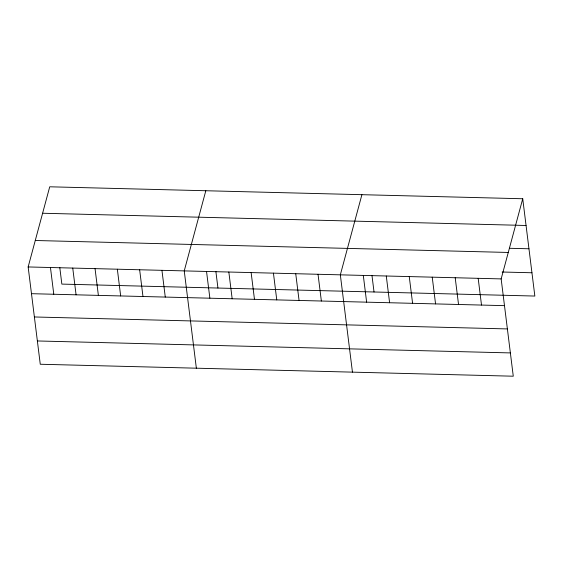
<?xml version="1.0" encoding="UTF-8"?>
<svg xmlns="http://www.w3.org/2000/svg" width="563" height="563" viewBox="0 0 563 563"><rect width="100%" height="100%" fill="white"/><g stroke="black" fill="none" stroke-linecap="round" stroke-linejoin="round"><path stroke-width="0.84" d="M522.731 198.753L501.154 278.903L513.273 376.204L40.269 364.247L28.15 266.946L49.727 186.796L522.731 198.753L534.85 296.054L61.846 284.097L59.777 267.46M205.819 190.744L184.242 270.894L196.36 368.195M361.91 194.685L340.334 274.843L352.452 372.136M42.605 213.243L515.609 225.2M515.849 225.235L526.06 225.489M509.388 248.283L528.96 248.776M35.272 240.5L508.269 252.456M502.168 272.013L531.951 272.766M28.15 266.946L501.154 278.903M31.479 293.689L504.483 305.646M34.378 316.969L507.383 328.926M37.369 340.96L510.374 352.917M478.177 278.326L481.506 305.062M455.2 277.742L458.535 304.484M432.229 277.165L435.558 303.9M409.252 276.581L412.588 303.323M386.281 276.004L389.61 302.739M371.96 275.356L374.029 291.986M363.304 275.42L366.633 302.162M318.032 274.28L321.36 301.015M295.737 273.709L299.066 300.452M273.435 273.146L276.764 299.889M251.133 272.583L254.469 299.326M228.838 272.02L232.167 298.763M215.868 271.408L217.937 288.038M206.537 271.457L209.872 298.193M161.94 270.331L165.276 297.067M139.645 269.768L142.974 296.504M117.343 269.205L120.672 295.941M95.048 268.642L98.377 295.378M72.747 268.072L76.075 294.815M50.452 267.509L53.781 294.252"/></g></svg>
